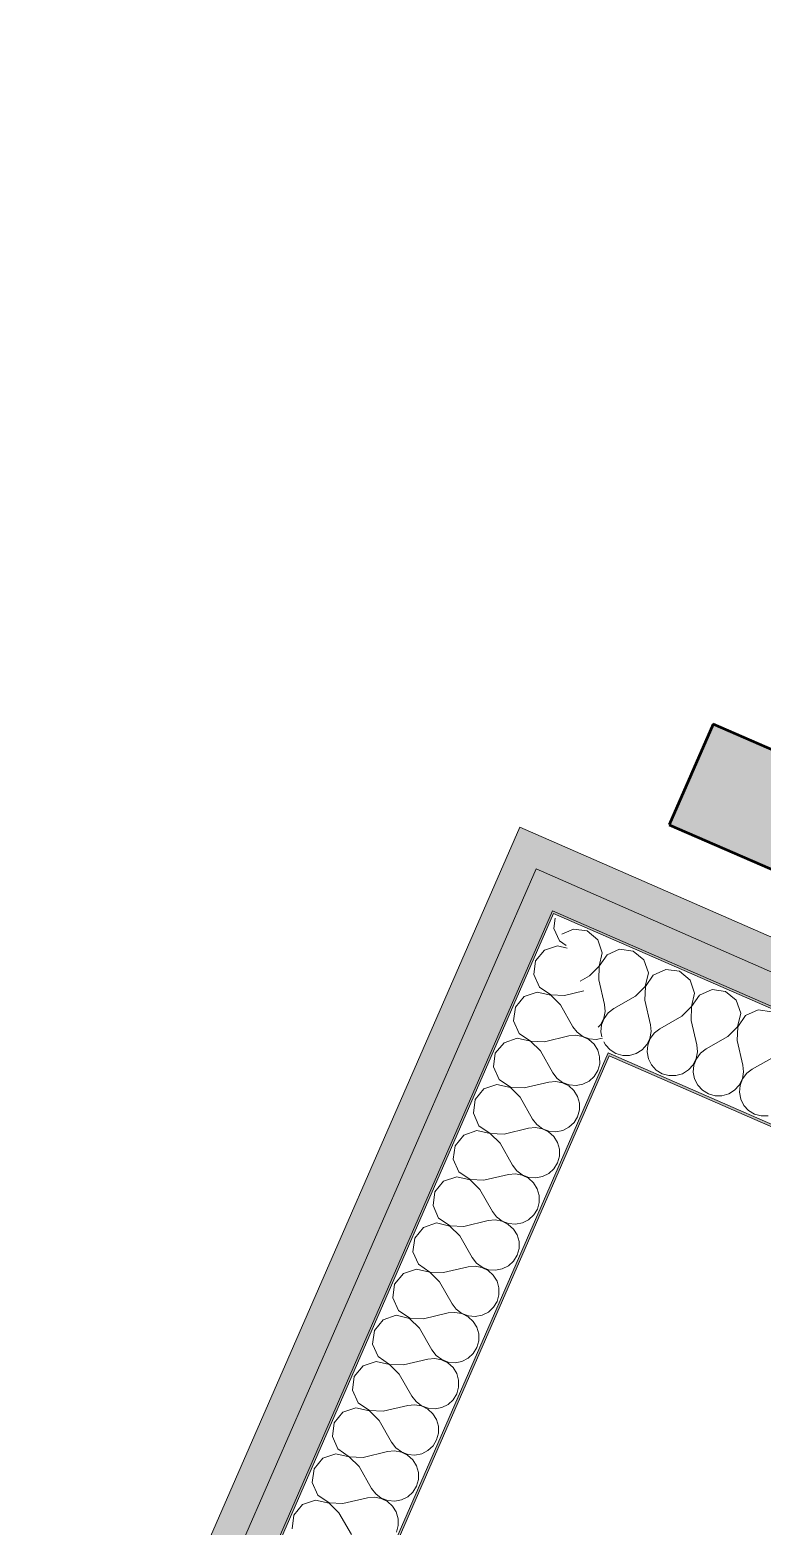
# Model space of a CAD drawing. Header units: millimetres. Extents: x -50172 to 90294, y -80883 to 25069.
# Drawn here: x -23674 to -23329, y -31984 to -31277 of the extents above; entities that cross this region are included whole.
import ezdxf
from ezdxf.enums import TextEntityAlignment as Align

# ---------------------------------------------------------------- set-up
doc = ezdxf.new("R2010")
doc.units = ezdxf.units.MM
doc.header["$MEASUREMENT"] = 0
doc.linetypes.add('Dashed', pattern=[564.444447, 282.222223, -282.222223])
doc.linetypes.add('Double Dashed', pattern=[1093.611073, 529.166651, -211.666656, 141.111112, -211.666656])
for name, color, linetype in [('A-95-MC_Marker_Section_P2.Marker', 7, 'Continuous'), ('New_A-15-MG_Structural_Grid_Phase_2', 7, 'Continuous'), ('New_A-25-M_Curtain_Wall', 7, 'Continuous'), ('New_A-25-M_Wall_Int', 7, 'Continuous')]:
    doc.layers.add(name, color=color, linetype=linetype)
doc.layers.add('A-95-MC_Marker_Section_P2.Marker_Pen_No__1', color=7, linetype='Continuous', lineweight=13)
doc.layers.add('New_A-25-M_Wall_Int_Pen_No__1', color=7, linetype='Continuous', lineweight=13)
for name, color, linetype, lineweight, true_color in [('New_A-15-MG_Structural_Grid_Phase_2_Pen_No__222', 7, 'Continuous', 13, 0x65af33), ('New_A-25-M_Curtain_Wall_Pen_No__144', 7, 'Continuous', 0, 0xc8c8c8), ('New_A-25-M_Curtain_Wall_Pen_No__27', 7, 'Continuous', 50, 0x2a2a2a), ('New_A-25-M_Wall_Int_Pen_No__107', 7, 'Continuous', 15, 0xa6a6a6)]:
    doc.layers.add(name, color=color, linetype=linetype, lineweight=lineweight, true_color=true_color)
doc.styles.add('GENERATED_STYLE_4', font='')
doc.styles.get('GENERATED_STYLE_4').set_extended_font_data('Swis721 BT')

# ---------------------------------------------------------------- blocks, each defined once
blk = doc.blocks.new('Curtain Wall_14_1')
at = {"layer": 'New_A-25-M_Curtain_Wall_Pen_No__144', "linetype": 'Continuous'}
blk.add_hatch(color=256, dxfattribs=at).paths.add_polyline_path([(-23372.43, -31652.73), (-23179.86, -31736.49), (-23159.12, -31688.81), (-23351.69, -31605.05)])
at = {"layer": 'New_A-25-M_Curtain_Wall_Pen_No__27', "linetype": 'Continuous'}
for p, q in [((-23351.69, -31605.05), (-23372.43, -31652.73)), ((-23159.12, -31688.81), (-23351.69, -31605.05)), ((-23372.43, -31652.73), (-23179.86, -31736.49))]:
    blk.add_line(p, q, dxfattribs=at)
blk = doc.blocks.new('*X483')
at = {"layer": 'New_A-25-M_Wall_Int_Pen_No__107', "linetype": 'Continuous'}
for p, q in [((-23426.23, -31696.73), (-23426.89, -31701.63)), ((-23426.89, -31701.63), (-23424.24, -31707.57)), ((-23425.25, -31709.88), (-23431.4, -31711.98)), ((-23420.66, -31710.92), (-23425.25, -31709.88)), ((-23424.24, -31707.57), (-23421.15, -31709.68)), ((-23435.53, -31717.01), (-23436.41, -31723.46)), ((-23431.4, -31711.98), (-23435.53, -31717.01)), ((-23436.41, -31723.46), (-23433.76, -31729.4)), ((-23434.76, -31731.7), (-23440.92, -31733.81)), ((-23428.42, -31733.15), (-23434.76, -31731.7)), ((-23433.76, -31729.4), (-23428.38, -31733.06)), ((-23428.38, -31733.06), (-23421.88, -31733.35)), ((-23421.88, -31733.35), (-23412.72, -31731.18)), ((-23445.05, -31738.83), (-23445.92, -31745.28)), ((-23440.92, -31733.81), (-23445.05, -31738.83)), ((-23423.78, -31737.72), (-23428.42, -31733.15)), ((-23423.78, -31737.72), (-23417.91, -31748.07)), ((-23445.92, -31745.28), (-23443.27, -31751.22)), ((-23444.28, -31753.53), (-23450.44, -31755.63)), ((-23437.94, -31754.97), (-23444.28, -31753.53)), ((-23443.27, -31751.22), (-23437.9, -31754.89)), ((-23431.4, -31755.18), (-23419.81, -31752.43)), ((-23416.54, -31752.13), (-23419.81, -31752.43)), ((-23417.91, -31748.07), (-23415.91, -31750.68)), ((-23413.31, -31752.72), (-23416.54, -31752.13)), ((-23415.91, -31750.68), (-23413.27, -31752.64)), ((-23410.37, -31754.18), (-23413.31, -31752.72)), ((-23413.27, -31752.64), (-23410.2, -31753.8)), ((-23407.94, -31756.39), (-23410.37, -31754.18)), ((-23410.2, -31753.8), (-23406.93, -31754.08)), ((-23406.93, -31754.08), (-23403.96, -31753.51)), ((-23454.57, -31760.66), (-23455.44, -31767.1)), ((-23450.44, -31755.63), (-23454.57, -31760.66)), ((-23433.3, -31759.54), (-23437.94, -31754.97)), ((-23437.9, -31754.89), (-23431.4, -31755.18)), ((-23433.3, -31759.54), (-23427.43, -31769.89)), ((-23406.2, -31759.17), (-23407.94, -31756.39)), ((-23405.29, -31762.33), (-23406.2, -31759.17)), ((-23455.44, -31767.1), (-23452.79, -31773.05)), ((-23406.16, -31768.78), (-23405.27, -31765.62)), ((-23405.27, -31765.62), (-23405.29, -31762.33)), ((-23453.8, -31775.35), (-23459.95, -31777.46)), ((-23447.45, -31776.8), (-23453.8, -31775.35)), ((-23452.79, -31773.05), (-23447.41, -31776.71)), ((-23440.91, -31777), (-23429.33, -31774.26)), ((-23426.06, -31773.95), (-23429.33, -31774.26)), ((-23427.43, -31769.89), (-23425.43, -31772.5)), ((-23422.83, -31774.55), (-23426.06, -31773.95)), ((-23425.43, -31772.5), (-23422.79, -31774.46)), ((-23419.89, -31776.01), (-23422.83, -31774.55)), ((-23422.79, -31774.46), (-23419.72, -31775.63)), ((-23416.45, -31775.91), (-23413.22, -31775.29)), ((-23413.22, -31775.29), (-23410.29, -31773.8)), ((-23410.29, -31773.8), (-23407.87, -31771.58)), ((-23407.87, -31771.58), (-23406.16, -31768.78)), ((-23464.08, -31782.48), (-23464.96, -31788.93)), ((-23459.95, -31777.46), (-23464.08, -31782.48)), ((-23442.82, -31781.37), (-23447.45, -31776.8)), ((-23447.41, -31776.71), (-23440.91, -31777)), ((-23442.82, -31781.37), (-23436.94, -31791.72)), ((-23417.45, -31778.21), (-23419.89, -31776.01)), ((-23419.72, -31775.63), (-23416.45, -31775.91)), ((-23415.71, -31781), (-23417.45, -31778.21)), ((-23414.8, -31784.16), (-23415.71, -31781)), ((-23464.96, -31788.93), (-23462.31, -31794.87)), ((-23415.68, -31790.6), (-23414.79, -31787.44)), ((-23414.79, -31787.44), (-23414.8, -31784.16)), ((-23462.31, -31794.87), (-23456.93, -31798.54)), ((-23450.43, -31798.83), (-23438.85, -31796.08)), ((-23435.58, -31795.78), (-23438.85, -31796.08)), ((-23436.94, -31791.72), (-23434.94, -31794.33)), ((-23432.35, -31796.37), (-23435.58, -31795.78)), ((-23434.94, -31794.33), (-23432.31, -31796.29)), ((-23429.4, -31797.83), (-23432.35, -31796.37)), ((-23432.31, -31796.29), (-23429.24, -31797.45)), ((-23422.74, -31797.11), (-23419.81, -31795.63)), ((-23419.81, -31795.63), (-23417.39, -31793.4)), ((-23417.39, -31793.4), (-23415.68, -31790.6)), ((-23469.47, -31799.28), (-23473.6, -31804.31)), ((-23463.31, -31797.18), (-23469.47, -31799.28)), ((-23456.97, -31798.62), (-23463.31, -31797.18)), ((-23452.33, -31803.19), (-23456.97, -31798.62)), ((-23456.93, -31798.54), (-23450.43, -31798.83)), ((-23452.33, -31803.19), (-23446.46, -31813.54)), ((-23426.97, -31800.04), (-23429.4, -31797.83)), ((-23429.24, -31797.45), (-23425.96, -31797.73)), ((-23425.23, -31802.82), (-23426.97, -31800.04)), ((-23425.96, -31797.73), (-23422.74, -31797.11)), ((-23424.32, -31805.98), (-23425.23, -31802.82)), ((-23473.6, -31804.31), (-23474.47, -31810.75)), ((-23474.47, -31810.75), (-23471.82, -31816.7)), ((-23425.19, -31812.43), (-23424.31, -31809.26)), ((-23424.31, -31809.26), (-23424.32, -31805.98)), ((-23471.82, -31816.7), (-23466.45, -31820.36)), ((-23459.95, -31820.65), (-23448.36, -31817.91)), ((-23445.09, -31817.6), (-23448.36, -31817.91)), ((-23446.46, -31813.54), (-23444.46, -31816.15)), ((-23441.86, -31818.2), (-23445.09, -31817.6)), ((-23444.46, -31816.15), (-23441.82, -31818.11)), ((-23432.26, -31818.93), (-23429.32, -31817.45)), ((-23429.32, -31817.45), (-23426.91, -31815.23)), ((-23426.91, -31815.23), (-23425.19, -31812.43)), ((-23478.99, -31821.11), (-23483.12, -31826.13)), ((-23472.83, -31819), (-23478.99, -31821.11)), ((-23466.49, -31820.45), (-23472.83, -31819)), ((-23461.85, -31825.02), (-23466.49, -31820.45)), ((-23466.45, -31820.36), (-23459.95, -31820.65)), ((-23461.85, -31825.02), (-23455.98, -31835.37)), ((-23438.92, -31819.66), (-23441.86, -31818.2)), ((-23441.82, -31818.11), (-23438.75, -31819.28)), ((-23436.49, -31821.86), (-23438.92, -31819.66)), ((-23438.75, -31819.28), (-23435.48, -31819.56)), ((-23434.75, -31824.65), (-23436.49, -31821.86)), ((-23435.48, -31819.56), (-23432.26, -31818.93)), ((-23433.84, -31827.81), (-23434.75, -31824.65)), ((-23483.12, -31826.13), (-23483.99, -31832.58)), ((-23434.71, -31834.25), (-23433.82, -31831.09)), ((-23433.82, -31831.09), (-23433.84, -31827.81)), ((-23483.99, -31832.58), (-23481.34, -31838.52)), ((-23481.34, -31838.52), (-23475.96, -31842.19)), ((-23455.98, -31835.37), (-23453.98, -31837.98)), ((-23453.98, -31837.98), (-23451.34, -31839.94)), ((-23438.84, -31839.28), (-23436.42, -31837.05)), ((-23436.42, -31837.05), (-23434.71, -31834.25)), ((-23488.5, -31842.93), (-23492.63, -31847.96)), ((-23482.35, -31840.83), (-23488.5, -31842.93)), ((-23476, -31842.27), (-23482.35, -31840.83)), ((-23471.37, -31846.84), (-23476, -31842.27)), ((-23475.96, -31842.19), (-23469.46, -31842.48)), ((-23469.46, -31842.48), (-23457.88, -31839.73)), ((-23454.61, -31839.43), (-23457.88, -31839.73)), ((-23451.38, -31840.02), (-23454.61, -31839.43)), ((-23448.44, -31841.48), (-23451.38, -31840.02)), ((-23451.34, -31839.94), (-23448.27, -31841.1)), ((-23446, -31843.69), (-23448.44, -31841.48)), ((-23448.27, -31841.1), (-23445, -31841.38)), ((-23444.26, -31846.47), (-23446, -31843.69)), ((-23445, -31841.38), (-23441.77, -31840.76)), ((-23441.77, -31840.76), (-23438.84, -31839.28)), ((-23492.63, -31847.96), (-23493.51, -31854.4)), ((-23471.37, -31846.84), (-23465.49, -31857.19)), ((-23443.35, -31849.63), (-23444.26, -31846.47)), ((-23444.23, -31856.08), (-23443.34, -31852.91)), ((-23443.34, -31852.91), (-23443.35, -31849.63)), ((-23493.51, -31854.4), (-23490.86, -31860.35)), ((-23490.86, -31860.35), (-23485.48, -31864.01)), ((-23465.49, -31857.19), (-23463.49, -31859.8)), ((-23463.49, -31859.8), (-23460.86, -31861.76)), ((-23448.36, -31861.1), (-23445.94, -31858.88)), ((-23445.94, -31858.88), (-23444.23, -31856.08)), ((-23498.02, -31864.76), (-23502.15, -31869.78)), ((-23491.86, -31862.65), (-23498.02, -31864.76)), ((-23485.52, -31864.1), (-23491.86, -31862.65)), ((-23480.88, -31868.66), (-23485.52, -31864.1)), ((-23485.48, -31864.01), (-23478.98, -31864.3)), ((-23478.98, -31864.3), (-23467.4, -31861.56)), ((-23464.13, -31861.25), (-23467.4, -31861.56)), ((-23460.9, -31861.85), (-23464.13, -31861.25)), ((-23457.95, -31863.31), (-23460.9, -31861.85)), ((-23460.86, -31861.76), (-23457.79, -31862.93)), ((-23455.52, -31865.51), (-23457.95, -31863.31)), ((-23457.79, -31862.93), (-23454.51, -31863.21)), ((-23453.78, -31868.3), (-23455.52, -31865.51)), ((-23454.51, -31863.21), (-23451.29, -31862.58)), ((-23451.29, -31862.58), (-23448.36, -31861.1)), ((-23502.15, -31869.78), (-23503.02, -31876.23)), ((-23480.88, -31868.66), (-23475.01, -31879.02)), ((-23452.87, -31871.45), (-23453.78, -31868.3)), ((-23452.86, -31874.74), (-23452.87, -31871.45)), ((-23503.02, -31876.23), (-23500.37, -31882.17)), ((-23475.01, -31879.02), (-23473.01, -31881.62)), ((-23457.87, -31882.93), (-23455.46, -31880.7)), ((-23455.46, -31880.7), (-23453.74, -31877.9)), ((-23453.74, -31877.9), (-23452.86, -31874.74)), ((-23507.54, -31886.58), (-23511.67, -31891.61)), ((-23501.38, -31884.48), (-23507.54, -31886.58)), ((-23495.04, -31885.92), (-23501.38, -31884.48)), ((-23500.37, -31882.17), (-23495, -31885.84)), ((-23490.4, -31890.49), (-23495.04, -31885.92)), ((-23495, -31885.84), (-23488.5, -31886.12)), ((-23488.5, -31886.12), (-23476.91, -31883.38)), ((-23473.64, -31883.08), (-23476.91, -31883.38)), ((-23470.41, -31883.67), (-23473.64, -31883.08)), ((-23473.01, -31881.62), (-23470.37, -31883.59)), ((-23467.47, -31885.13), (-23470.41, -31883.67)), ((-23470.37, -31883.59), (-23467.3, -31884.75)), ((-23465.04, -31887.34), (-23467.47, -31885.13)), ((-23467.3, -31884.75), (-23464.03, -31885.03)), ((-23463.3, -31890.12), (-23465.04, -31887.34)), ((-23464.03, -31885.03), (-23460.81, -31884.41)), ((-23460.81, -31884.41), (-23457.87, -31882.93)), ((-23511.67, -31891.61), (-23512.54, -31898.05)), ((-23490.4, -31890.49), (-23484.53, -31900.84)), ((-23462.39, -31893.28), (-23463.3, -31890.12)), ((-23462.37, -31896.56), (-23462.39, -31893.28)), ((-23512.54, -31898.05), (-23509.89, -31904)), ((-23484.53, -31900.84), (-23482.53, -31903.45)), ((-23467.39, -31904.75), (-23464.98, -31902.53)), ((-23464.98, -31902.53), (-23463.26, -31899.73)), ((-23463.26, -31899.73), (-23462.37, -31896.56)), ((-23517.05, -31908.4), (-23521.18, -31913.43)), ((-23510.9, -31906.3), (-23517.05, -31908.4)), ((-23504.55, -31907.75), (-23510.9, -31906.3)), ((-23509.89, -31904), (-23504.51, -31907.66)), ((-23499.92, -31912.31), (-23504.55, -31907.75)), ((-23504.51, -31907.66), (-23498.01, -31907.95)), ((-23498.01, -31907.95), (-23486.43, -31905.21)), ((-23483.16, -31904.9), (-23486.43, -31905.21)), ((-23479.93, -31905.5), (-23483.16, -31904.9)), ((-23482.53, -31903.45), (-23479.89, -31905.41)), ((-23476.99, -31906.96), (-23479.93, -31905.5)), ((-23479.89, -31905.41), (-23476.82, -31906.58)), ((-23474.55, -31909.16), (-23476.99, -31906.96)), ((-23476.82, -31906.58), (-23473.55, -31906.86)), ((-23472.81, -31911.95), (-23474.55, -31909.16)), ((-23473.55, -31906.86), (-23470.32, -31906.23)), ((-23470.32, -31906.23), (-23467.39, -31904.75)), ((-23521.18, -31913.43), (-23522.06, -31919.88)), ((-23499.92, -31912.31), (-23494.04, -31922.67)), ((-23471.9, -31915.1), (-23472.81, -31911.95)), ((-23471.89, -31918.39), (-23471.9, -31915.1)), ((-23522.06, -31919.88), (-23519.41, -31925.82)), ((-23494.04, -31922.67), (-23492.04, -31925.27)), ((-23474.49, -31924.35), (-23472.78, -31921.55)), ((-23472.78, -31921.55), (-23471.89, -31918.39)), ((-23526.57, -31930.23), (-23530.7, -31935.26)), ((-23520.41, -31928.13), (-23526.57, -31930.23)), ((-23514.07, -31929.57), (-23520.41, -31928.13)), ((-23519.41, -31925.82), (-23514.03, -31929.49)), ((-23509.43, -31934.14), (-23514.07, -31929.57)), ((-23514.03, -31929.49), (-23507.53, -31929.77)), ((-23507.53, -31929.77), (-23495.95, -31927.03)), ((-23492.68, -31926.73), (-23495.95, -31927.03)), ((-23489.45, -31927.32), (-23492.68, -31926.73)), ((-23492.04, -31925.27), (-23489.41, -31927.23)), ((-23486.5, -31928.78), (-23489.45, -31927.32)), ((-23489.41, -31927.23), (-23486.34, -31928.4)), ((-23484.07, -31930.99), (-23486.5, -31928.78)), ((-23486.34, -31928.4), (-23483.06, -31928.68)), ((-23482.33, -31933.77), (-23484.07, -31930.99)), ((-23483.06, -31928.68), (-23479.84, -31928.06)), ((-23479.84, -31928.06), (-23476.91, -31926.58)), ((-23476.91, -31926.58), (-23474.49, -31924.35)), ((-23530.7, -31935.26), (-23531.57, -31941.7)), ((-23509.43, -31934.14), (-23503.56, -31944.49)), ((-23481.42, -31936.93), (-23482.33, -31933.77)), ((-23481.41, -31940.21), (-23481.42, -31936.93)), ((-23531.57, -31941.7), (-23528.92, -31947.65)), ((-23503.56, -31944.49), (-23501.56, -31947.1)), ((-23484.01, -31946.18), (-23482.29, -31943.38)), ((-23482.29, -31943.38), (-23481.41, -31940.21)), ((-23536.09, -31952.05), (-23540.22, -31957.08)), ((-23529.93, -31949.95), (-23536.09, -31952.05)), ((-23523.59, -31951.4), (-23529.93, -31949.95)), ((-23528.92, -31947.65), (-23523.55, -31951.31)), ((-23518.95, -31955.96), (-23523.59, -31951.4)), ((-23523.55, -31951.31), (-23517.05, -31951.6)), ((-23517.05, -31951.6), (-23505.46, -31948.86)), ((-23502.19, -31948.55), (-23505.46, -31948.86)), ((-23498.96, -31949.15), (-23502.19, -31948.55)), ((-23501.56, -31947.1), (-23498.92, -31949.06)), ((-23496.02, -31950.61), (-23498.96, -31949.15)), ((-23498.92, -31949.06), (-23495.85, -31950.23)), ((-23493.59, -31952.81), (-23496.02, -31950.61)), ((-23495.85, -31950.23), (-23492.58, -31950.51)), ((-23492.58, -31950.51), (-23489.36, -31949.88)), ((-23489.36, -31949.88), (-23486.42, -31948.4)), ((-23486.42, -31948.4), (-23484.01, -31946.18)), ((-23540.22, -31957.08), (-23541.09, -31963.53)), ((-23518.95, -31955.96), (-23513.08, -31966.32)), ((-23491.85, -31955.6), (-23493.59, -31952.81)), ((-23490.94, -31958.75), (-23491.85, -31955.6)), ((-23490.92, -31962.04), (-23490.94, -31958.75)), ((-23541.09, -31963.53), (-23538.44, -31969.47)), ((-23513.08, -31966.32), (-23511.08, -31968.92)), ((-23493.53, -31968), (-23491.81, -31965.2)), ((-23491.81, -31965.2), (-23490.92, -31962.04)), ((-23539.45, -31971.78), (-23545.6, -31973.88)), ((-23533.1, -31973.22), (-23539.45, -31971.78)), ((-23538.44, -31969.47), (-23533.06, -31973.14)), ((-23528.47, -31977.79), (-23533.1, -31973.22)), ((-23533.06, -31973.14), (-23526.56, -31973.42)), ((-23526.56, -31973.42), (-23514.98, -31970.68)), ((-23511.71, -31970.38), (-23514.98, -31970.68)), ((-23508.48, -31970.97), (-23511.71, -31970.38)), ((-23511.08, -31968.92), (-23508.44, -31970.88)), ((-23505.54, -31972.43), (-23508.48, -31970.97)), ((-23508.44, -31970.88), (-23505.37, -31972.05)), ((-23503.1, -31974.64), (-23505.54, -31972.43)), ((-23505.37, -31972.05), (-23502.1, -31972.33)), ((-23502.1, -31972.33), (-23498.87, -31971.71)), ((-23498.87, -31971.71), (-23495.94, -31970.23)), ((-23495.94, -31970.23), (-23493.53, -31968)), ((-23549.73, -31978.91), (-23550.61, -31985.35)), ((-23545.6, -31973.88), (-23549.73, -31978.91)), ((-23528.47, -31977.79), (-23522.59, -31988.14)), ((-23501.36, -31977.42), (-23503.1, -31974.64)), ((-23500.45, -31980.58), (-23501.36, -31977.42)), ((-23500.44, -31983.86), (-23500.45, -31980.58)), ((-23501.33, -31987.03), (-23500.44, -31983.86))]:
    blk.add_line(p, q, dxfattribs=at)
blk = doc.blocks.new('Wall_112_1', base_point=(-23781.13, -32429.03))
at = {"layer": 'New_A-25-M_Wall_Int_Pen_No__107', "linetype": 'Continuous'}
for points in [[(-23443.07, -31653.77), (-23748.35, -32353.86), (-23740.6, -32373.61), (-23435.33, -31673.52)], [(-23435.33, -31673.52), (-23740.6, -32373.61), (-23732.84, -32393.35), (-23427.58, -31693.28)]]:
    blk.add_hatch(color=256, dxfattribs=at).paths.add_polyline_path(points)
at = {"layer": 'New_A-25-M_Wall_Int_Pen_No__107', "linetype": 'Continuous', "lineweight": 0, "true_color": 0x535353}
for points in [[(-23427.58, -31693.28), (-23732.84, -32393.35), (-23732.33, -32394.67), (-23427.06, -31694.6)], [(-23401.23, -31760.46), (-23706.48, -32460.49), (-23705.96, -32461.8), (-23400.72, -31761.78)]]:
    blk.add_hatch(color=251, dxfattribs=at).paths.add_polyline_path(points)
at = {"layer": 'New_A-25-M_Wall_Int_Pen_No__1', "linetype": 'Continuous'}
for p, q in [((-23435.33, -31673.52), (-23740.6, -32373.61)), ((-23427.58, -31693.28), (-23732.84, -32393.35)), ((-23427.06, -31694.6), (-23732.33, -32394.67)), ((-23401.23, -31760.46), (-23706.48, -32460.49))]:
    blk.add_line(p, q, dxfattribs=at)
at = {"layer": 'New_A-25-M_Wall_Int_Pen_No__1', "linetype": 'Continuous', "flags": 128}
for points in [[(-23443.07, -31653.77), (-23748.35, -32353.86)], [(-23705.96, -32461.8), (-23400.72, -31761.78)]]:
    blk.add_lwpolyline(points, dxfattribs=at)
at = {"layer": 'New_A-25-M_Wall_Int', "color": 250, "lineweight": 50, "true_color": 0x2a2a2a}
blk.add_blockref('*X483', (0, 0), dxfattribs=at)
blk = doc.blocks.new('*X549')
at = {"layer": 'New_A-25-M_Wall_Int_Pen_No__107', "linetype": 'Continuous'}
for p, q in [((-23417.66, -31701.95), (-23423.21, -31704.42)), ((-23411.21, -31702.83), (-23417.66, -31701.95)), ((-23406.19, -31706.97), (-23411.21, -31702.83)), ((-23404.09, -31713.12), (-23406.19, -31706.97)), ((-23395.84, -31711.49), (-23401.79, -31714.13)), ((-23389.4, -31712.37), (-23395.84, -31711.49)), ((-23405.55, -31719.47), (-23404.09, -31713.12)), ((-23401.79, -31714.13), (-23405.46, -31719.51)), ((-23384.38, -31716.5), (-23389.4, -31712.37)), ((-23382.28, -31722.66), (-23384.38, -31716.5)), ((-23410.12, -31724.1), (-23414.52, -31726.59)), ((-23410.12, -31724.1), (-23405.55, -31719.47)), ((-23405.46, -31719.51), (-23405.75, -31726)), ((-23405.75, -31726), (-23403.03, -31737.59)), ((-23383.73, -31729.01), (-23382.28, -31722.66)), ((-23379.97, -31723.67), (-23383.64, -31729.04)), ((-23374.03, -31721.03), (-23379.97, -31723.67)), ((-23367.58, -31721.91), (-23374.03, -31721.03)), ((-23362.56, -31726.04), (-23367.58, -31721.91)), ((-23388.3, -31733.64), (-23383.73, -31729.01)), ((-23383.64, -31729.04), (-23383.94, -31735.54)), ((-23360.46, -31732.2), (-23362.56, -31726.04)), ((-23361.92, -31738.54), (-23360.46, -31732.2)), ((-23352.21, -31730.57), (-23358.16, -31733.21)), ((-23345.77, -31731.44), (-23352.21, -31730.57)), ((-23340.74, -31735.58), (-23345.77, -31731.44)), ((-23402.72, -31740.86), (-23403.03, -31737.59)), ((-23398.66, -31739.5), (-23401.27, -31741.5)), ((-23388.3, -31733.64), (-23398.66, -31739.5)), ((-23383.94, -31735.54), (-23381.21, -31747.13)), ((-23366.49, -31743.17), (-23361.92, -31738.54)), ((-23361.83, -31738.58), (-23362.12, -31745.08)), ((-23358.16, -31733.21), (-23361.83, -31738.58)), ((-23338.65, -31741.74), (-23340.74, -31735.58)), ((-23330.4, -31740.1), (-23336.34, -31742.75)), ((-23323.95, -31740.98), (-23330.4, -31740.1)), ((-23405.98, -31748.36), (-23404.78, -31747.03)), ((-23404.78, -31747.03), (-23403.32, -31744.09)), ((-23404.4, -31747.2), (-23404.69, -31750.47)), ((-23403.23, -31744.13), (-23404.4, -31747.2)), ((-23403.32, -31744.09), (-23402.72, -31740.86)), ((-23401.27, -31741.5), (-23403.23, -31744.13)), ((-23380.9, -31750.4), (-23381.21, -31747.13)), ((-23366.49, -31743.17), (-23376.85, -31749.04)), ((-23362.12, -31745.08), (-23359.39, -31756.67)), ((-23340.1, -31748.08), (-23338.65, -31741.74)), ((-23336.34, -31742.75), (-23340.01, -31748.12)), ((-23404.69, -31750.47), (-23404.24, -31752.8)), ((-23382.97, -31756.57), (-23381.51, -31753.63)), ((-23381.42, -31753.67), (-23382.59, -31756.74)), ((-23381.51, -31753.63), (-23380.9, -31750.4)), ((-23379.45, -31751.04), (-23381.42, -31753.67)), ((-23376.85, -31749.04), (-23379.45, -31751.04)), ((-23344.67, -31752.71), (-23355.03, -31758.58)), ((-23344.67, -31752.71), (-23340.1, -31748.08)), ((-23340.01, -31748.12), (-23340.31, -31754.62)), ((-23403.26, -31755.3), (-23402.59, -31756.63)), ((-23402.59, -31756.63), (-23400.37, -31759.05)), ((-23400.37, -31759.05), (-23397.57, -31760.77)), ((-23397.57, -31760.77), (-23394.4, -31761.66)), ((-23391.12, -31761.65), (-23387.96, -31760.74)), ((-23387.96, -31760.74), (-23385.17, -31759)), ((-23385.17, -31759), (-23382.97, -31756.57)), ((-23382.59, -31756.74), (-23382.87, -31760.01)), ((-23382.87, -31760.01), (-23382.25, -31763.24)), ((-23359.69, -31763.17), (-23359.09, -31759.94)), ((-23357.64, -31760.57), (-23359.6, -31763.21)), ((-23359.09, -31759.94), (-23359.39, -31756.67)), ((-23355.03, -31758.58), (-23357.64, -31760.57)), ((-23340.31, -31754.62), (-23337.58, -31766.21)), ((-23394.4, -31761.66), (-23391.12, -31761.65)), ((-23382.25, -31763.24), (-23380.77, -31766.17)), ((-23380.77, -31766.17), (-23378.55, -31768.59)), ((-23363.36, -31768.54), (-23361.15, -31766.11)), ((-23361.15, -31766.11), (-23359.69, -31763.17)), ((-23360.77, -31766.28), (-23361.06, -31769.55)), ((-23359.6, -31763.21), (-23360.77, -31766.28)), ((-23337.27, -31769.48), (-23337.58, -31766.21)), ((-23333.22, -31768.12), (-23335.82, -31770.11)), ((-23322.86, -31762.25), (-23333.22, -31768.12)), ((-23378.55, -31768.59), (-23375.75, -31770.31)), ((-23375.75, -31770.31), (-23372.59, -31771.19)), ((-23372.59, -31771.19), (-23369.3, -31771.18)), ((-23369.3, -31771.18), (-23366.15, -31770.28)), ((-23366.15, -31770.28), (-23363.36, -31768.54)), ((-23361.06, -31769.55), (-23360.44, -31772.77)), ((-23360.44, -31772.77), (-23358.96, -31775.71)), ((-23339.33, -31775.65), (-23337.87, -31772.71)), ((-23337.79, -31772.75), (-23338.95, -31775.82)), ((-23337.87, -31772.71), (-23337.27, -31769.48)), ((-23335.82, -31770.11), (-23337.79, -31772.75)), ((-23358.96, -31775.71), (-23356.73, -31778.13)), ((-23356.73, -31778.13), (-23353.94, -31779.84)), ((-23353.94, -31779.84), (-23350.77, -31780.73)), ((-23350.77, -31780.73), (-23347.49, -31780.72)), ((-23347.49, -31780.72), (-23344.33, -31779.82)), ((-23344.33, -31779.82), (-23341.54, -31778.08)), ((-23341.54, -31778.08), (-23339.33, -31775.65)), ((-23338.95, -31775.82), (-23339.24, -31779.09)), ((-23339.24, -31779.09), (-23338.62, -31782.31)), ((-23338.62, -31782.31), (-23337.14, -31785.25)), ((-23337.14, -31785.25), (-23334.92, -31787.66)), ((-23334.92, -31787.66), (-23332.12, -31789.38)), ((-23332.12, -31789.38), (-23328.96, -31790.27)), ((-23328.96, -31790.27), (-23325.67, -31790.26))]:
    blk.add_line(p, q, dxfattribs=at)
blk = doc.blocks.new('Wall_132_1', base_point=(-22755.57, -31999.11))
at = {"layer": 'New_A-25-M_Wall_Int_Pen_No__107', "linetype": 'Continuous'}
for points in [[(-22664.05, -31994.38), (-23443.07, -31653.77), (-23435.33, -31673.52), (-22683.78, -32002.12)], [(-22683.78, -32002.12), (-23435.33, -31673.52), (-23427.58, -31693.28), (-22703.52, -32009.86)]]:
    blk.add_hatch(color=256, dxfattribs=at).paths.add_polyline_path(points)
at = {"layer": 'New_A-25-M_Wall_Int_Pen_No__107', "linetype": 'Continuous', "lineweight": 0, "true_color": 0x535353}
for points in [[(-22703.52, -32009.86), (-23427.58, -31693.28), (-23427.06, -31694.6), (-22704.84, -32010.38)], [(-22770.64, -32036.18), (-23401.23, -31760.46), (-23400.72, -31761.78), (-22771.95, -32036.7)]]:
    blk.add_hatch(color=251, dxfattribs=at).paths.add_polyline_path(points)
at = {"layer": 'New_A-25-M_Wall_Int_Pen_No__1', "linetype": 'Continuous'}
for p, q in [((-22683.78, -32002.12), (-23435.33, -31673.52)), ((-22703.52, -32009.86), (-23427.58, -31693.28)), ((-22704.84, -32010.38), (-23427.06, -31694.6)), ((-22770.64, -32036.18), (-23401.23, -31760.46))]:
    blk.add_line(p, q, dxfattribs=at)
at = {"layer": 'New_A-25-M_Wall_Int_Pen_No__1', "linetype": 'Continuous', "flags": 128}
for points in [[(-22664.05, -31994.38), (-23443.07, -31653.77)], [(-23400.72, -31761.78), (-22771.95, -32036.7)]]:
    blk.add_lwpolyline(points, dxfattribs=at)
at = {"layer": 'New_A-25-M_Wall_Int', "color": 250, "lineweight": 50, "true_color": 0x2a2a2a}
blk.add_blockref('*X549', (0, 0), dxfattribs=at)
blk = doc.blocks.new('Standard grid marker_41')
at = {"layer": 'New_A-15-MG_Structural_Grid_Phase_2_Pen_No__222', "linetype": 'Double Dashed'}
blk.add_line((705.09, 0), (11274.99, 0), dxfattribs=at)
at = {"layer": 'New_A-15-MG_Structural_Grid_Phase_2_Pen_No__222', "style": 'GENERATED_STYLE_4'}
for tag, p in [('AC_MarkerText_1_0', (-500, 43.39)), ('AC_MarkerText_1_1', (12480.09, 43.39))]:
    blk.add_attdef(tag, text='', height=350, rotation=180, dxfattribs=at).set_placement(p, align=Align.MIDDLE_CENTER)
blk = doc.blocks.new('Cutting Plane_5_1', base_point=(18850.6, -50545.38))
at = {"layer": 'A-95-MC_Marker_Section_P2.Marker_Pen_No__1', "linetype": 'Dashed'}
blk.add_line((-6470.97, -38635.45), (-31881.57, -27555.16), dxfattribs=at)

msp = doc.modelspace()

# ---------------------------------------------------------------- block references
at = {"layer": 'A-95-MC_Marker_Section_P2.Marker'}
msp.add_blockref('Cutting Plane_5_1', (18850.6, -50545.38), dxfattribs=at)
at = {"layer": 'New_A-15-MG_Structural_Grid_Phase_2', "color": 8, "linetype": 'Continuous', "lineweight": 15, "zscale": 1000, "rotation": 156.4404115839929}
msp.add_blockref('Standard grid marker_41', (-22036.6, -32625.75), dxfattribs=at)
at = {"layer": 'New_A-25-M_Curtain_Wall', "linetype": 'Continuous', "lineweight": 0}
msp.add_blockref('Curtain Wall_14_1', (0, 0), dxfattribs=at)
at = {"layer": 'New_A-25-M_Wall_Int', "color": 250, "lineweight": 50, "true_color": 0x2a2a2a}
for name, p in [('Wall_112_1', (-23781.13, -32429.03)), ('Wall_132_1', (-22755.57, -31999.11))]:
    msp.add_blockref(name, p, dxfattribs=at)

doc.saveas('drawing.dxf')
